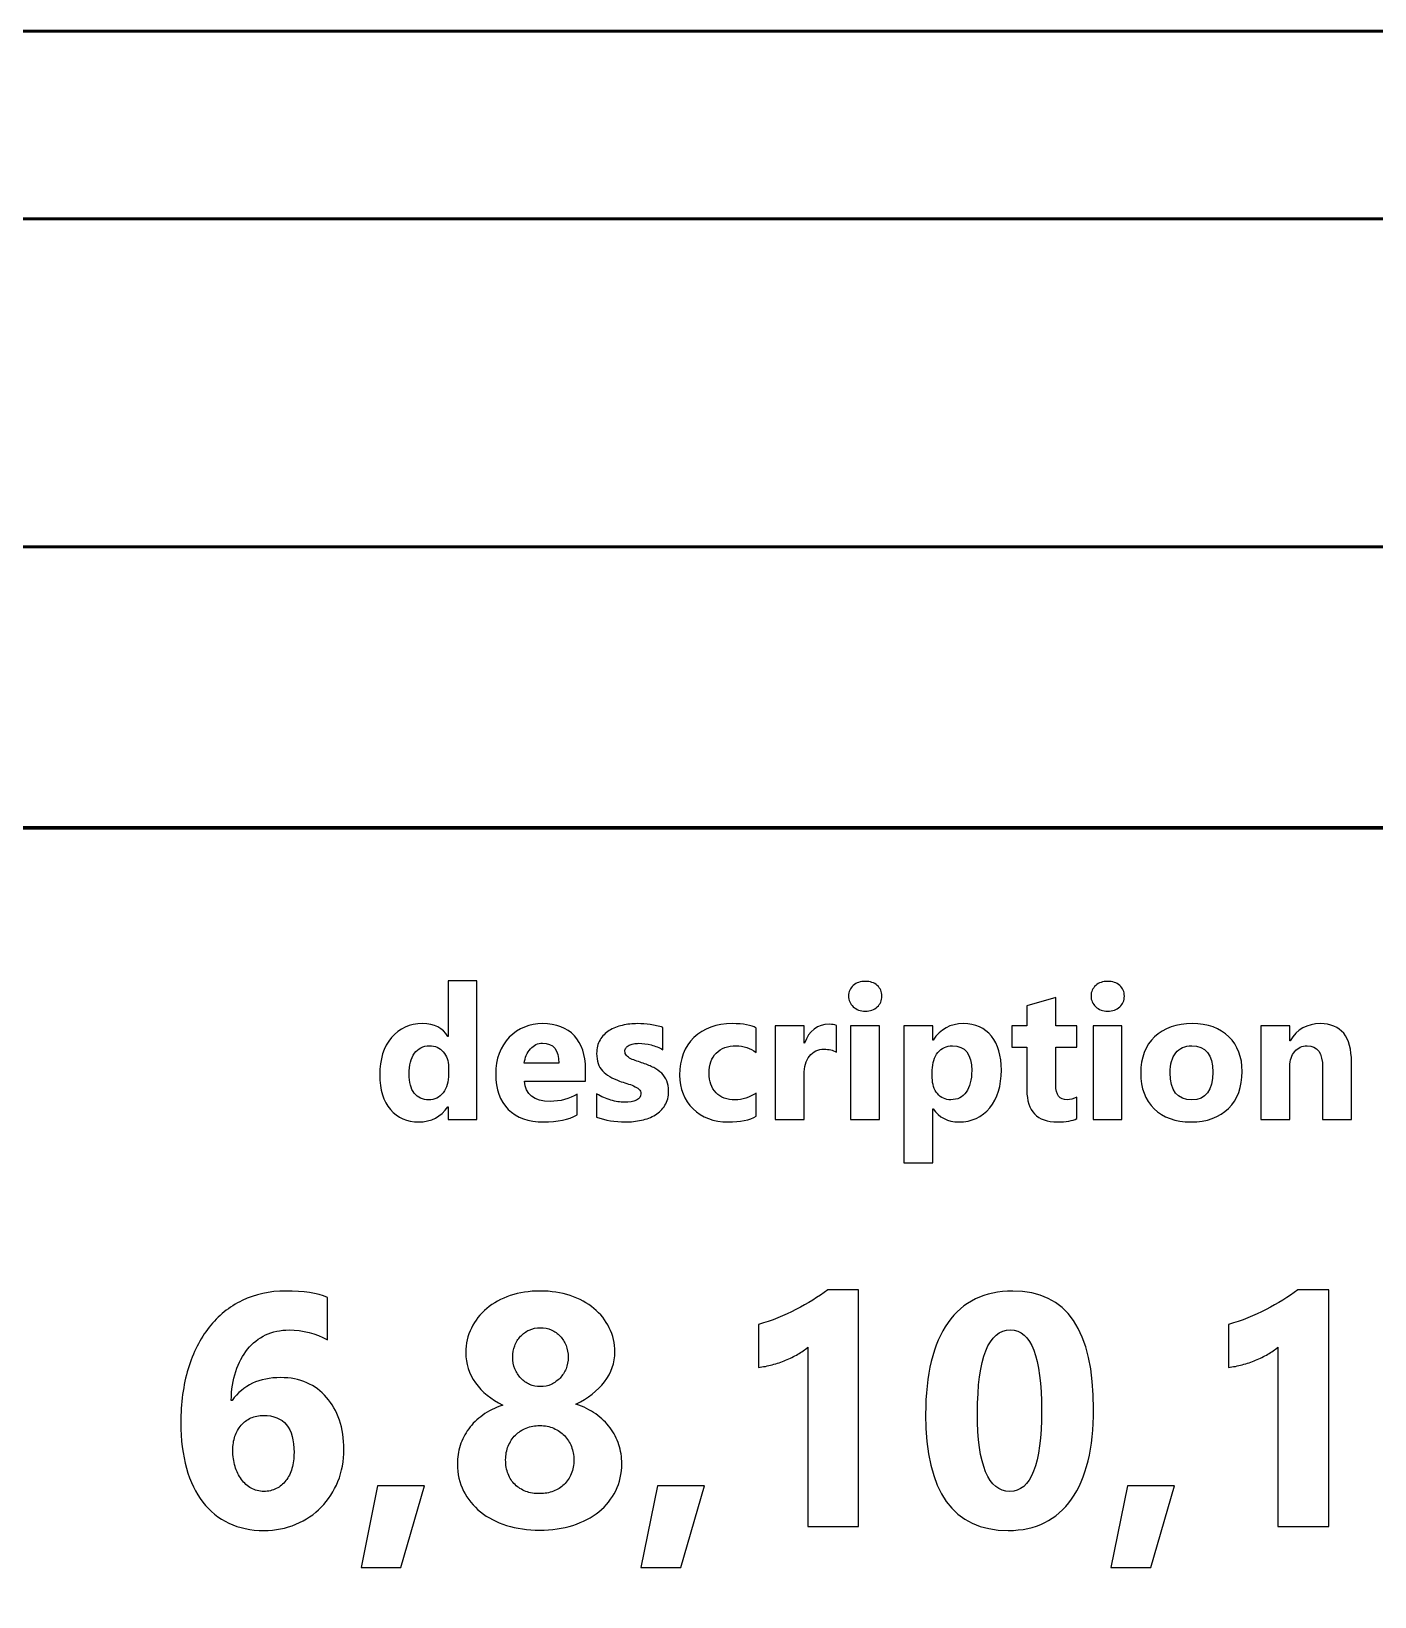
# Model space of a CAD drawing. Header units: centimetres. Extents: x -201 to 63, y -83 to 73.
# Drawn here: x -71.29 to -69.857, y -38.02 to -36.35 of the extents above; entities that cross this region are included whole.
import ezdxf

# ---------------------------------------------------------------- set-up
doc = ezdxf.new("R2010")
doc.units = ezdxf.units.CM
doc.header["$MEASUREMENT"] = 0
doc.layers.add('Layer 1', color=7, linetype='Continuous')

msp = doc.modelspace()

# ---------------------------------------------------------------- linework, layer by layer
at = {"layer": 'Layer 1', "color": 4, "lineweight": 53}
for points in [[(-81.7, -52.3), (-81.7, -52.3), (-81.7, -37.7), (-81.7, -37.7), (-81.7, -37.7), (-81.7, -36.95441), (-81.09559, -36.35), (-80.35, -36.35), (-80.35, -36.35), (-80.35, -36.35), (-69.65, -36.35), (-69.65, -36.35), (-69.65, -36.35), (-68.90441, -36.35), (-68.3, -36.95441), (-68.3, -37.7), (-68.3, -37.7), (-68.3, -37.7), (-68.3, -52.3), (-68.3, -52.3), (-68.3, -52.3), (-68.3, -53.04559), (-68.90441, -53.65), (-69.65, -53.65), (-69.65, -53.65), (-69.65, -53.65), (-80.35, -53.65), (-80.35, -53.65), (-80.35, -53.65), (-81.09559, -53.65), (-81.7, -53.04559), (-81.7, -52.3)], [(-81.5, -52.3), (-81.5, -52.3), (-81.5, -37.7), (-81.5, -37.7), (-81.5, -37.7), (-81.5, -37.06487), (-80.98513, -36.55), (-80.35, -36.55), (-80.35, -36.55), (-80.35, -36.55), (-69.65, -36.55), (-69.65, -36.55), (-69.65, -36.55), (-69.01487, -36.55), (-68.5, -37.06487), (-68.5, -37.7), (-68.5, -37.7), (-68.5, -37.7), (-68.5, -52.3), (-68.5, -52.3), (-68.5, -52.3), (-68.5, -52.93513), (-69.01487, -53.45), (-69.65, -53.45), (-69.65, -53.45), (-69.65, -53.45), (-80.35, -53.45), (-80.35, -53.45), (-80.35, -53.45), (-80.98513, -53.45), (-81.5, -52.93513), (-81.5, -52.3)]]:
    msp.add_open_spline(points, degree=3, knots=[0, 0, 0, 0, 0.1111111, 0.1111111, 0.1111111, 0.1111111, 0.2222222, 0.2222222, 0.2222222, 0.2222222, 0.3333333, 0.3333333, 0.3333333, 0.3333333, 0.4444444, 0.4444444, 0.4444444, 0.4444444, 0.5555556, 0.5555556, 0.5555556, 0.5555556, 0.6666667, 0.6666667, 0.6666667, 0.6666667, 0.7777778, 0.7777778, 0.7777778, 0.7777778, 1, 1, 1, 1], dxfattribs=at)
at = {"layer": 'Layer 1', "color": 253, "lineweight": 53}
msp.add_open_spline([(-81.15, -52.3), (-81.15, -52.3), (-81.15, -37.7), (-81.15, -37.7), (-81.15, -37.7), (-81.15, -37.25817), (-80.79183, -36.9), (-80.35, -36.9), (-80.35, -36.9), (-80.35, -36.9), (-69.65, -36.9), (-69.65, -36.9), (-69.65, -36.9), (-69.20817, -36.9), (-68.85, -37.25817), (-68.85, -37.7), (-68.85, -37.7), (-68.85, -37.7), (-68.85, -52.3), (-68.85, -52.3), (-68.85, -52.3), (-68.85, -52.74183), (-69.20817, -53.1), (-69.65, -53.1), (-69.65, -53.1), (-69.65, -53.1), (-80.35, -53.1), (-80.35, -53.1), (-80.35, -53.1), (-80.79183, -53.1), (-81.15, -52.74183), (-81.15, -52.3)], degree=3, knots=[0, 0, 0, 0, 0.1111111, 0.1111111, 0.1111111, 0.1111111, 0.2222222, 0.2222222, 0.2222222, 0.2222222, 0.3333333, 0.3333333, 0.3333333, 0.3333333, 0.4444444, 0.4444444, 0.4444444, 0.4444444, 0.5555556, 0.5555556, 0.5555556, 0.5555556, 0.6666667, 0.6666667, 0.6666667, 0.6666667, 0.7777778, 0.7777778, 0.7777778, 0.7777778, 1, 1, 1, 1], dxfattribs=at)
at = {"layer": 'Layer 1', "lineweight": 100}
msp.add_open_spline([(-80.85, -52.3), (-80.85, -52.3), (-80.85, -37.7), (-80.85, -37.7), (-80.85, -37.7), (-80.85, -37.42386), (-80.62614, -37.2), (-80.35, -37.2), (-80.35, -37.2), (-80.35, -37.2), (-69.65, -37.2), (-69.65, -37.2), (-69.65, -37.2), (-69.37386, -37.2), (-69.15, -37.42386), (-69.15, -37.7), (-69.15, -37.7), (-69.15, -37.7), (-69.15, -52.3), (-69.15, -52.3), (-69.15, -52.3), (-69.15, -52.57614), (-69.37386, -52.8), (-69.65, -52.8), (-69.65, -52.8), (-69.65, -52.8), (-80.35, -52.8), (-80.35, -52.8), (-80.35, -52.8), (-80.62614, -52.8), (-80.85, -52.57614), (-80.85, -52.3)], degree=3, knots=[0, 0, 0, 0, 0.1111111, 0.1111111, 0.1111111, 0.1111111, 0.2222222, 0.2222222, 0.2222222, 0.2222222, 0.3333333, 0.3333333, 0.3333333, 0.3333333, 0.4444444, 0.4444444, 0.4444444, 0.4444444, 0.5555556, 0.5555556, 0.5555556, 0.5555556, 0.6666667, 0.6666667, 0.6666667, 0.6666667, 0.7777778, 0.7777778, 0.7777778, 0.7777778, 1, 1, 1, 1], dxfattribs=at)
at = {"layer": 'Layer 1'}
for points, knots in [([(-70.81426, -37.51125), (-70.81426, -37.51125), (-70.84512, -37.51125), (-70.84512, -37.51125), (-70.84512, -37.51125), (-70.84512, -37.51125), (-70.84512, -37.49748), (-70.84512, -37.49748), (-70.84512, -37.49748), (-70.84512, -37.49748), (-70.84549, -37.49748), (-70.84549, -37.49748), (-70.84549, -37.49748), (-70.85252, -37.50828), (-70.86286, -37.51368), (-70.87646, -37.51368), (-70.87646, -37.51368), (-70.88896, -37.51368), (-70.89902, -37.50928), (-70.90662, -37.50045), (-70.90662, -37.50045), (-70.91426, -37.49165), (-70.91806, -37.47932), (-70.91806, -37.46348), (-70.91806, -37.46348), (-70.91806, -37.44695), (-70.91386, -37.43372), (-70.90546, -37.42375), (-70.90546, -37.42375), (-70.89706, -37.41378), (-70.88606, -37.40882), (-70.87246, -37.40882), (-70.87246, -37.40882), (-70.85956, -37.40882), (-70.85059, -37.41342), (-70.84549, -37.42268), (-70.84549, -37.42268), (-70.84549, -37.42268), (-70.84512, -37.42268), (-70.84512, -37.42268), (-70.84512, -37.42268), (-70.84512, -37.42268), (-70.84512, -37.36322), (-70.84512, -37.36322), (-70.84512, -37.36322), (-70.84512, -37.36322), (-70.81426, -37.36322), (-70.81426, -37.36322), (-70.81426, -37.36322), (-70.81426, -37.36322), (-70.81426, -37.51125), (-70.81426, -37.51125)], [0, 0, 0, 0, 0.0714286, 0.0714286, 0.0714286, 0.0714286, 0.1428571, 0.1428571, 0.1428571, 0.1428571, 0.2142857, 0.2142857, 0.2142857, 0.2142857, 0.2857143, 0.2857143, 0.2857143, 0.2857143, 0.3571429, 0.3571429, 0.3571429, 0.3571429, 0.4285714, 0.4285714, 0.4285714, 0.4285714, 0.5, 0.5, 0.5, 0.5, 0.5714286, 0.5714286, 0.5714286, 0.5714286, 0.6428571, 0.6428571, 0.6428571, 0.6428571, 0.7142857, 0.7142857, 0.7142857, 0.7142857, 0.7857143, 0.7857143, 0.7857143, 0.7857143, 0.8571429, 0.8571429, 0.8571429, 0.8571429, 1, 1, 1, 1]), ([(-70.40009, -37.39542), (-70.40529, -37.39542), (-70.40956, -37.39388), (-70.41286, -37.39078), (-70.41286, -37.39078), (-70.41619, -37.38768), (-70.41786, -37.38392), (-70.41786, -37.37942), (-70.41786, -37.37942), (-70.41786, -37.37478), (-70.41619, -37.37102), (-70.41286, -37.36808), (-70.41286, -37.36808), (-70.40956, -37.36515), (-70.40529, -37.36368), (-70.40009, -37.36368), (-70.40009, -37.36368), (-70.39479, -37.36368), (-70.39052, -37.36515), (-70.38722, -37.36808), (-70.38722, -37.36808), (-70.38396, -37.37102), (-70.38229, -37.37478), (-70.38229, -37.37942), (-70.38229, -37.37942), (-70.38229, -37.38408), (-70.38396, -37.38795), (-70.38722, -37.39095), (-70.38722, -37.39095), (-70.39052, -37.39392), (-70.39479, -37.39542), (-70.40009, -37.39542)], [0, 0, 0, 0, 0.1111111, 0.1111111, 0.1111111, 0.1111111, 0.2222222, 0.2222222, 0.2222222, 0.2222222, 0.3333333, 0.3333333, 0.3333333, 0.3333333, 0.4444444, 0.4444444, 0.4444444, 0.4444444, 0.5555556, 0.5555556, 0.5555556, 0.5555556, 0.6666667, 0.6666667, 0.6666667, 0.6666667, 0.7777778, 0.7777778, 0.7777778, 0.7777778, 1, 1, 1, 1]), ([(-70.1414, -37.39542), (-70.1466, -37.39542), (-70.15087, -37.39388), (-70.15417, -37.39078), (-70.15417, -37.39078), (-70.1575, -37.38768), (-70.15917, -37.38392), (-70.15917, -37.37942), (-70.15917, -37.37942), (-70.15917, -37.37478), (-70.1575, -37.37102), (-70.15417, -37.36808), (-70.15417, -37.36808), (-70.15087, -37.36515), (-70.1466, -37.36368), (-70.1414, -37.36368), (-70.1414, -37.36368), (-70.1361, -37.36368), (-70.13183, -37.36515), (-70.12853, -37.36808), (-70.12853, -37.36808), (-70.12527, -37.37102), (-70.1236, -37.37478), (-70.1236, -37.37942), (-70.1236, -37.37942), (-70.1236, -37.38408), (-70.12527, -37.38795), (-70.12853, -37.39095), (-70.12853, -37.39095), (-70.13183, -37.39392), (-70.1361, -37.39542), (-70.1414, -37.39542)], [0, 0, 0, 0, 0.1111111, 0.1111111, 0.1111111, 0.1111111, 0.2222222, 0.2222222, 0.2222222, 0.2222222, 0.3333333, 0.3333333, 0.3333333, 0.3333333, 0.4444444, 0.4444444, 0.4444444, 0.4444444, 0.5555556, 0.5555556, 0.5555556, 0.5555556, 0.6666667, 0.6666667, 0.6666667, 0.6666667, 0.7777778, 0.7777778, 0.7777778, 0.7777778, 1, 1, 1, 1]), ([(-70.1744, -37.51008), (-70.17896, -37.51248), (-70.18583, -37.51368), (-70.195, -37.51368), (-70.195, -37.51368), (-70.21673, -37.51368), (-70.22763, -37.50238), (-70.22763, -37.47982), (-70.22763, -37.47982), (-70.22763, -37.47982), (-70.22763, -37.43402), (-70.22763, -37.43402), (-70.22763, -37.43402), (-70.22763, -37.43402), (-70.24383, -37.43402), (-70.24383, -37.43402), (-70.24383, -37.43402), (-70.24383, -37.43402), (-70.24383, -37.41125), (-70.24383, -37.41125), (-70.24383, -37.41125), (-70.24383, -37.41125), (-70.22763, -37.41125), (-70.22763, -37.41125), (-70.22763, -37.41125), (-70.22763, -37.41125), (-70.22763, -37.38968), (-70.22763, -37.38968), (-70.22763, -37.38968), (-70.22763, -37.38968), (-70.19686, -37.38088), (-70.19686, -37.38088), (-70.19686, -37.38088), (-70.19686, -37.38088), (-70.19686, -37.41125), (-70.19686, -37.41125), (-70.19686, -37.41125), (-70.19686, -37.41125), (-70.1744, -37.41125), (-70.1744, -37.41125), (-70.1744, -37.41125), (-70.1744, -37.41125), (-70.1744, -37.43402), (-70.1744, -37.43402), (-70.1744, -37.43402), (-70.1744, -37.43402), (-70.19686, -37.43402), (-70.19686, -37.43402), (-70.19686, -37.43402), (-70.19686, -37.43402), (-70.19686, -37.47445), (-70.19686, -37.47445), (-70.19686, -37.47445), (-70.19686, -37.48485), (-70.19273, -37.49005), (-70.18446, -37.49005), (-70.18446, -37.49005), (-70.1812, -37.49005), (-70.17783, -37.48912), (-70.1744, -37.48722), (-70.1744, -37.48722), (-70.1744, -37.48722), (-70.1744, -37.51008), (-70.1744, -37.51008)], [0, 0, 0, 0, 0.0588235, 0.0588235, 0.0588235, 0.0588235, 0.1176471, 0.1176471, 0.1176471, 0.1176471, 0.1764706, 0.1764706, 0.1764706, 0.1764706, 0.2352941, 0.2352941, 0.2352941, 0.2352941, 0.2941176, 0.2941176, 0.2941176, 0.2941176, 0.3529412, 0.3529412, 0.3529412, 0.3529412, 0.4117647, 0.4117647, 0.4117647, 0.4117647, 0.4705882, 0.4705882, 0.4705882, 0.4705882, 0.5294118, 0.5294118, 0.5294118, 0.5294118, 0.5882353, 0.5882353, 0.5882353, 0.5882353, 0.6470588, 0.6470588, 0.6470588, 0.6470588, 0.7058824, 0.7058824, 0.7058824, 0.7058824, 0.7647059, 0.7647059, 0.7647059, 0.7647059, 0.8235294, 0.8235294, 0.8235294, 0.8235294, 0.8823529, 0.8823529, 0.8823529, 0.8823529, 1, 1, 1, 1]), ([(-70.69843, -37.47005), (-70.69843, -37.47005), (-70.76366, -37.47005), (-70.76366, -37.47005), (-70.76366, -37.47005), (-70.76263, -37.48455), (-70.75346, -37.49182), (-70.73623, -37.49182), (-70.73623, -37.49182), (-70.72523, -37.49182), (-70.71556, -37.48922), (-70.70723, -37.48402), (-70.70723, -37.48402), (-70.70723, -37.48402), (-70.70723, -37.50628), (-70.70723, -37.50628), (-70.70723, -37.50628), (-70.71646, -37.51122), (-70.72846, -37.51368), (-70.74326, -37.51368), (-70.74326, -37.51368), (-70.75939, -37.51368), (-70.77193, -37.50922), (-70.78086, -37.50025), (-70.78086, -37.50025), (-70.78976, -37.49132), (-70.79423, -37.47882), (-70.79423, -37.46282), (-70.79423, -37.46282), (-70.79423, -37.44622), (-70.78943, -37.43305), (-70.77976, -37.42335), (-70.77976, -37.42335), (-70.77013, -37.41365), (-70.75829, -37.40882), (-70.74423, -37.40882), (-70.74423, -37.40882), (-70.72966, -37.40882), (-70.71836, -37.41315), (-70.71039, -37.42178), (-70.71039, -37.42178), (-70.70243, -37.43045), (-70.69843, -37.44222), (-70.69843, -37.45705), (-70.69843, -37.45705), (-70.69843, -37.45705), (-70.69843, -37.47005), (-70.69843, -37.47005)], [0, 0, 0, 0, 0.0769231, 0.0769231, 0.0769231, 0.0769231, 0.1538462, 0.1538462, 0.1538462, 0.1538462, 0.2307692, 0.2307692, 0.2307692, 0.2307692, 0.3076923, 0.3076923, 0.3076923, 0.3076923, 0.3846154, 0.3846154, 0.3846154, 0.3846154, 0.4615385, 0.4615385, 0.4615385, 0.4615385, 0.5384615, 0.5384615, 0.5384615, 0.5384615, 0.6153846, 0.6153846, 0.6153846, 0.6153846, 0.6923077, 0.6923077, 0.6923077, 0.6923077, 0.7692308, 0.7692308, 0.7692308, 0.7692308, 0.8461538, 0.8461538, 0.8461538, 0.8461538, 1, 1, 1, 1]), ([(-70.68663, -37.50862), (-70.68663, -37.50862), (-70.68663, -37.48362), (-70.68663, -37.48362), (-70.68663, -37.48362), (-70.68153, -37.48668), (-70.67646, -37.48895), (-70.67143, -37.49045), (-70.67143, -37.49045), (-70.66639, -37.49195), (-70.66163, -37.49268), (-70.65713, -37.49268), (-70.65713, -37.49268), (-70.65166, -37.49268), (-70.64733, -37.49195), (-70.64419, -37.49045), (-70.64419, -37.49045), (-70.64103, -37.48895), (-70.63946, -37.48668), (-70.63946, -37.48362), (-70.63946, -37.48362), (-70.63946, -37.48165), (-70.64016, -37.48002), (-70.64159, -37.47872), (-70.64159, -37.47872), (-70.64303, -37.47742), (-70.64486, -37.47628), (-70.64713, -37.47532), (-70.64713, -37.47532), (-70.64936, -37.47435), (-70.65183, -37.47345), (-70.65449, -37.47268), (-70.65449, -37.47268), (-70.65716, -37.47188), (-70.65973, -37.47102), (-70.66219, -37.47005), (-70.66219, -37.47005), (-70.66616, -37.46855), (-70.66966, -37.46692), (-70.67269, -37.46522), (-70.67269, -37.46522), (-70.67573, -37.46348), (-70.67826, -37.46148), (-70.68033, -37.45918), (-70.68033, -37.45918), (-70.68236, -37.45692), (-70.68393, -37.45428), (-70.68499, -37.45128), (-70.68499, -37.45128), (-70.68606, -37.44828), (-70.68663, -37.44475), (-70.68663, -37.44065), (-70.68663, -37.44065), (-70.68663, -37.43505), (-70.68539, -37.43022), (-70.68296, -37.42618), (-70.68296, -37.42618), (-70.68053, -37.42215), (-70.67726, -37.41885), (-70.67319, -37.41628), (-70.67319, -37.41628), (-70.66913, -37.41372), (-70.66446, -37.41182), (-70.65923, -37.41062), (-70.65923, -37.41062), (-70.65399, -37.40942), (-70.64853, -37.40882), (-70.64286, -37.40882), (-70.64286, -37.40882), (-70.63843, -37.40882), (-70.63396, -37.40915), (-70.62939, -37.40985), (-70.62939, -37.40985), (-70.62483, -37.41052), (-70.62033, -37.41152), (-70.61589, -37.41282), (-70.61589, -37.41282), (-70.61589, -37.41282), (-70.61589, -37.43665), (-70.61589, -37.43665), (-70.61589, -37.43665), (-70.61983, -37.43435), (-70.62399, -37.43265), (-70.62846, -37.43152), (-70.62846, -37.43152), (-70.63293, -37.43038), (-70.63729, -37.42982), (-70.64159, -37.42982), (-70.64159, -37.42982), (-70.64363, -37.42982), (-70.64553, -37.42998), (-70.64729, -37.43035), (-70.64729, -37.43035), (-70.64909, -37.43068), (-70.65069, -37.43122), (-70.65206, -37.43192), (-70.65206, -37.43192), (-70.65343, -37.43258), (-70.65449, -37.43345), (-70.65526, -37.43455), (-70.65526, -37.43455), (-70.65606, -37.43562), (-70.65643, -37.43685), (-70.65643, -37.43822), (-70.65643, -37.43822), (-70.65643, -37.44002), (-70.65586, -37.44158), (-70.65469, -37.44288), (-70.65469, -37.44288), (-70.65349, -37.44418), (-70.65199, -37.44532), (-70.65009, -37.44625), (-70.65009, -37.44625), (-70.64819, -37.44722), (-70.64609, -37.44805), (-70.64379, -37.44878), (-70.64379, -37.44878), (-70.64149, -37.44955), (-70.63919, -37.45032), (-70.63689, -37.45108), (-70.63689, -37.45108), (-70.63279, -37.45252), (-70.62909, -37.45408), (-70.62576, -37.45578), (-70.62576, -37.45578), (-70.62246, -37.45748), (-70.61959, -37.45945), (-70.61723, -37.46175), (-70.61723, -37.46175), (-70.61486, -37.46402), (-70.61303, -37.46668), (-70.61176, -37.46975), (-70.61176, -37.46975), (-70.61049, -37.47282), (-70.60986, -37.47645), (-70.60986, -37.48068), (-70.60986, -37.48068), (-70.60986, -37.48662), (-70.61113, -37.49168), (-70.61373, -37.49588), (-70.61373, -37.49588), (-70.61629, -37.50008), (-70.61969, -37.50348), (-70.62396, -37.50612), (-70.62396, -37.50612), (-70.62823, -37.50875), (-70.63316, -37.51068), (-70.63873, -37.51188), (-70.63873, -37.51188), (-70.64429, -37.51308), (-70.65006, -37.51368), (-70.65606, -37.51368), (-70.65606, -37.51368), (-70.66706, -37.51368), (-70.67723, -37.51198), (-70.68663, -37.50862)], [0, 0, 0, 0, 0.025, 0.025, 0.025, 0.025, 0.05, 0.05, 0.05, 0.05, 0.075, 0.075, 0.075, 0.075, 0.1, 0.1, 0.1, 0.1, 0.125, 0.125, 0.125, 0.125, 0.15, 0.15, 0.15, 0.15, 0.175, 0.175, 0.175, 0.175, 0.2, 0.2, 0.2, 0.2, 0.225, 0.225, 0.225, 0.225, 0.25, 0.25, 0.25, 0.25, 0.275, 0.275, 0.275, 0.275, 0.3, 0.3, 0.3, 0.3, 0.325, 0.325, 0.325, 0.325, 0.35, 0.35, 0.35, 0.35, 0.375, 0.375, 0.375, 0.375, 0.4, 0.4, 0.4, 0.4, 0.425, 0.425, 0.425, 0.425, 0.45, 0.45, 0.45, 0.45, 0.475, 0.475, 0.475, 0.475, 0.5, 0.5, 0.5, 0.5, 0.525, 0.525, 0.525, 0.525, 0.55, 0.55, 0.55, 0.55, 0.575, 0.575, 0.575, 0.575, 0.6, 0.6, 0.6, 0.6, 0.625, 0.625, 0.625, 0.625, 0.65, 0.65, 0.65, 0.65, 0.675, 0.675, 0.675, 0.675, 0.7, 0.7, 0.7, 0.7, 0.725, 0.725, 0.725, 0.725, 0.75, 0.75, 0.75, 0.75, 0.775, 0.775, 0.775, 0.775, 0.8, 0.8, 0.8, 0.8, 0.825, 0.825, 0.825, 0.825, 0.85, 0.85, 0.85, 0.85, 0.875, 0.875, 0.875, 0.875, 0.9, 0.9, 0.9, 0.9, 0.925, 0.925, 0.925, 0.925, 0.95, 0.95, 0.95, 0.95, 1, 1, 1, 1]), ([(-70.51629, -37.50765), (-70.52326, -37.51168), (-70.53333, -37.51368), (-70.54646, -37.51368), (-70.54646, -37.51368), (-70.56183, -37.51368), (-70.57426, -37.50905), (-70.58376, -37.49972), (-70.58376, -37.49972), (-70.59326, -37.49042), (-70.59803, -37.47842), (-70.59803, -37.46368), (-70.59803, -37.46368), (-70.59803, -37.44668), (-70.59293, -37.43332), (-70.58276, -37.42352), (-70.58276, -37.42352), (-70.57256, -37.41372), (-70.55893, -37.40882), (-70.54186, -37.40882), (-70.54186, -37.40882), (-70.53009, -37.40882), (-70.52156, -37.41038), (-70.51629, -37.41348), (-70.51629, -37.41348), (-70.51629, -37.41348), (-70.51629, -37.43968), (-70.51629, -37.43968), (-70.51629, -37.43968), (-70.52273, -37.43485), (-70.52993, -37.43245), (-70.53786, -37.43245), (-70.53786, -37.43245), (-70.54673, -37.43245), (-70.55373, -37.43502), (-70.55893, -37.44022), (-70.55893, -37.44022), (-70.56409, -37.44538), (-70.56669, -37.45252), (-70.56669, -37.46165), (-70.56669, -37.46165), (-70.56669, -37.47048), (-70.56419, -37.47745), (-70.55926, -37.48248), (-70.55926, -37.48248), (-70.55433, -37.48755), (-70.54749, -37.49005), (-70.53886, -37.49005), (-70.53886, -37.49005), (-70.53116, -37.49005), (-70.52366, -37.48765), (-70.51629, -37.48282), (-70.51629, -37.48282), (-70.51629, -37.48282), (-70.51629, -37.50765), (-70.51629, -37.50765)], [0, 0, 0, 0, 0.0666667, 0.0666667, 0.0666667, 0.0666667, 0.1333333, 0.1333333, 0.1333333, 0.1333333, 0.2, 0.2, 0.2, 0.2, 0.2666667, 0.2666667, 0.2666667, 0.2666667, 0.3333333, 0.3333333, 0.3333333, 0.3333333, 0.4, 0.4, 0.4, 0.4, 0.4666667, 0.4666667, 0.4666667, 0.4666667, 0.5333333, 0.5333333, 0.5333333, 0.5333333, 0.6, 0.6, 0.6, 0.6, 0.6666667, 0.6666667, 0.6666667, 0.6666667, 0.7333333, 0.7333333, 0.7333333, 0.7333333, 0.8, 0.8, 0.8, 0.8, 0.8666667, 0.8666667, 0.8666667, 0.8666667, 1, 1, 1, 1]), ([(-70.43083, -37.43908), (-70.43456, -37.43705), (-70.43889, -37.43605), (-70.44383, -37.43605), (-70.44383, -37.43605), (-70.45053, -37.43605), (-70.45576, -37.43852), (-70.45956, -37.44342), (-70.45956, -37.44342), (-70.46333, -37.44835), (-70.46523, -37.45502), (-70.46523, -37.46348), (-70.46523, -37.46348), (-70.46523, -37.46348), (-70.46523, -37.51125), (-70.46523, -37.51125), (-70.46523, -37.51125), (-70.46523, -37.51125), (-70.49606, -37.51125), (-70.49606, -37.51125), (-70.49606, -37.51125), (-70.49606, -37.51125), (-70.49606, -37.41125), (-70.49606, -37.41125), (-70.49606, -37.41125), (-70.49606, -37.41125), (-70.46523, -37.41125), (-70.46523, -37.41125), (-70.46523, -37.41125), (-70.46523, -37.41125), (-70.46523, -37.42982), (-70.46523, -37.42982), (-70.46523, -37.42982), (-70.46523, -37.42982), (-70.46483, -37.42982), (-70.46483, -37.42982), (-70.46483, -37.42982), (-70.45993, -37.41625), (-70.45116, -37.40948), (-70.43846, -37.40948), (-70.43846, -37.40948), (-70.43519, -37.40948), (-70.43266, -37.40988), (-70.43083, -37.41065), (-70.43083, -37.41065), (-70.43083, -37.41065), (-70.43083, -37.43908), (-70.43083, -37.43908)], [0, 0, 0, 0, 0.0769231, 0.0769231, 0.0769231, 0.0769231, 0.1538462, 0.1538462, 0.1538462, 0.1538462, 0.2307692, 0.2307692, 0.2307692, 0.2307692, 0.3076923, 0.3076923, 0.3076923, 0.3076923, 0.3846154, 0.3846154, 0.3846154, 0.3846154, 0.4615385, 0.4615385, 0.4615385, 0.4615385, 0.5384615, 0.5384615, 0.5384615, 0.5384615, 0.6153846, 0.6153846, 0.6153846, 0.6153846, 0.6923077, 0.6923077, 0.6923077, 0.6923077, 0.7692308, 0.7692308, 0.7692308, 0.7692308, 0.8461538, 0.8461538, 0.8461538, 0.8461538, 1, 1, 1, 1]), ([(-70.38486, -37.51125), (-70.38486, -37.51125), (-70.41569, -37.51125), (-70.41569, -37.51125), (-70.41569, -37.51125), (-70.41569, -37.51125), (-70.41569, -37.41125), (-70.41569, -37.41125), (-70.41569, -37.41125), (-70.41569, -37.41125), (-70.38486, -37.41125), (-70.38486, -37.41125), (-70.38486, -37.41125), (-70.38486, -37.41125), (-70.38486, -37.51125), (-70.38486, -37.51125)], [0, 0, 0, 0, 0.2, 0.2, 0.2, 0.2, 0.4, 0.4, 0.4, 0.4, 0.6, 0.6, 0.6, 0.6, 1, 1, 1, 1]), ([(-70.32763, -37.49962), (-70.32763, -37.49962), (-70.32803, -37.49962), (-70.32803, -37.49962), (-70.32803, -37.49962), (-70.32803, -37.49962), (-70.32803, -37.55725), (-70.32803, -37.55725), (-70.32803, -37.55725), (-70.32803, -37.55725), (-70.35886, -37.55725), (-70.35886, -37.55725), (-70.35886, -37.55725), (-70.35886, -37.55725), (-70.35886, -37.41125), (-70.35886, -37.41125), (-70.35886, -37.41125), (-70.35886, -37.41125), (-70.32803, -37.41125), (-70.32803, -37.41125), (-70.32803, -37.41125), (-70.32803, -37.41125), (-70.32803, -37.42628), (-70.32803, -37.42628), (-70.32803, -37.42628), (-70.32803, -37.42628), (-70.32763, -37.42628), (-70.32763, -37.42628), (-70.32763, -37.42628), (-70.31999, -37.41465), (-70.30929, -37.40882), (-70.29549, -37.40882), (-70.29549, -37.40882), (-70.28253, -37.40882), (-70.27253, -37.41325), (-70.26546, -37.42215), (-70.26546, -37.42215), (-70.25839, -37.43102), (-70.25486, -37.44312), (-70.25486, -37.45842), (-70.25486, -37.45842), (-70.25486, -37.47508), (-70.25899, -37.48845), (-70.26723, -37.49855), (-70.26723, -37.49855), (-70.27546, -37.50865), (-70.28643, -37.51368), (-70.30009, -37.51368), (-70.30009, -37.51368), (-70.31213, -37.51368), (-70.32129, -37.50902), (-70.32763, -37.49962)], [0, 0, 0, 0, 0.0714286, 0.0714286, 0.0714286, 0.0714286, 0.1428571, 0.1428571, 0.1428571, 0.1428571, 0.2142857, 0.2142857, 0.2142857, 0.2142857, 0.2857143, 0.2857143, 0.2857143, 0.2857143, 0.3571429, 0.3571429, 0.3571429, 0.3571429, 0.4285714, 0.4285714, 0.4285714, 0.4285714, 0.5, 0.5, 0.5, 0.5, 0.5714286, 0.5714286, 0.5714286, 0.5714286, 0.6428571, 0.6428571, 0.6428571, 0.6428571, 0.7142857, 0.7142857, 0.7142857, 0.7142857, 0.7857143, 0.7857143, 0.7857143, 0.7857143, 0.8571429, 0.8571429, 0.8571429, 0.8571429, 1, 1, 1, 1]), ([(-70.12617, -37.51125), (-70.12617, -37.51125), (-70.157, -37.51125), (-70.157, -37.51125), (-70.157, -37.51125), (-70.157, -37.51125), (-70.157, -37.41125), (-70.157, -37.41125), (-70.157, -37.41125), (-70.157, -37.41125), (-70.12617, -37.41125), (-70.12617, -37.41125), (-70.12617, -37.41125), (-70.12617, -37.41125), (-70.12617, -37.51125), (-70.12617, -37.51125)], [0, 0, 0, 0, 0.2, 0.2, 0.2, 0.2, 0.4, 0.4, 0.4, 0.4, 0.6, 0.6, 0.6, 0.6, 1, 1, 1, 1]), ([(-70.05254, -37.51368), (-70.0692, -37.51368), (-70.0823, -37.50902), (-70.09184, -37.49968), (-70.09184, -37.49968), (-70.10137, -37.49035), (-70.10614, -37.47765), (-70.10614, -37.46165), (-70.10614, -37.46165), (-70.10614, -37.44512), (-70.1012, -37.43215), (-70.0913, -37.42282), (-70.0913, -37.42282), (-70.0814, -37.41348), (-70.068, -37.40882), (-70.05117, -37.40882), (-70.05117, -37.40882), (-70.03457, -37.40882), (-70.02154, -37.41348), (-70.0121, -37.42282), (-70.0121, -37.42282), (-70.00267, -37.43215), (-69.99794, -37.44452), (-69.99794, -37.45988), (-69.99794, -37.45988), (-69.99794, -37.47648), (-70.0028, -37.48962), (-70.01254, -37.49925), (-70.01254, -37.49925), (-70.02227, -37.50888), (-70.0356, -37.51368), (-70.05254, -37.51368)], [0, 0, 0, 0, 0.1111111, 0.1111111, 0.1111111, 0.1111111, 0.2222222, 0.2222222, 0.2222222, 0.2222222, 0.3333333, 0.3333333, 0.3333333, 0.3333333, 0.4444444, 0.4444444, 0.4444444, 0.4444444, 0.5555556, 0.5555556, 0.5555556, 0.5555556, 0.6666667, 0.6666667, 0.6666667, 0.6666667, 0.7777778, 0.7777778, 0.7777778, 0.7777778, 1, 1, 1, 1]), ([(-69.88133, -37.51125), (-69.88133, -37.51125), (-69.9121, -37.51125), (-69.9121, -37.51125), (-69.9121, -37.51125), (-69.9121, -37.51125), (-69.9121, -37.45568), (-69.9121, -37.45568), (-69.9121, -37.45568), (-69.9121, -37.44018), (-69.91763, -37.43245), (-69.9287, -37.43245), (-69.9287, -37.43245), (-69.93403, -37.43245), (-69.93843, -37.43448), (-69.94187, -37.43858), (-69.94187, -37.43858), (-69.94533, -37.44268), (-69.94707, -37.44792), (-69.94707, -37.45422), (-69.94707, -37.45422), (-69.94707, -37.45422), (-69.94707, -37.51125), (-69.94707, -37.51125), (-69.94707, -37.51125), (-69.94707, -37.51125), (-69.9779, -37.51125), (-69.9779, -37.51125), (-69.9779, -37.51125), (-69.9779, -37.51125), (-69.9779, -37.41125), (-69.9779, -37.41125), (-69.9779, -37.41125), (-69.9779, -37.41125), (-69.94707, -37.41125), (-69.94707, -37.41125), (-69.94707, -37.41125), (-69.94707, -37.41125), (-69.94707, -37.42708), (-69.94707, -37.42708), (-69.94707, -37.42708), (-69.94707, -37.42708), (-69.94667, -37.42708), (-69.94667, -37.42708), (-69.94667, -37.42708), (-69.9393, -37.41488), (-69.9286, -37.40882), (-69.91453, -37.40882), (-69.91453, -37.40882), (-69.8924, -37.40882), (-69.88133, -37.42255), (-69.88133, -37.45002), (-69.88133, -37.45002), (-69.88133, -37.45002), (-69.88133, -37.51125), (-69.88133, -37.51125)], [0, 0, 0, 0, 0.0666667, 0.0666667, 0.0666667, 0.0666667, 0.1333333, 0.1333333, 0.1333333, 0.1333333, 0.2, 0.2, 0.2, 0.2, 0.2666667, 0.2666667, 0.2666667, 0.2666667, 0.3333333, 0.3333333, 0.3333333, 0.3333333, 0.4, 0.4, 0.4, 0.4, 0.4666667, 0.4666667, 0.4666667, 0.4666667, 0.5333333, 0.5333333, 0.5333333, 0.5333333, 0.6, 0.6, 0.6, 0.6, 0.6666667, 0.6666667, 0.6666667, 0.6666667, 0.7333333, 0.7333333, 0.7333333, 0.7333333, 0.8, 0.8, 0.8, 0.8, 0.8666667, 0.8666667, 0.8666667, 0.8666667, 1, 1, 1, 1]), ([(-70.72703, -37.45108), (-70.72703, -37.43678), (-70.73283, -37.42962), (-70.74443, -37.42962), (-70.74443, -37.42962), (-70.74936, -37.42962), (-70.75366, -37.43165), (-70.75726, -37.43575), (-70.75726, -37.43575), (-70.76089, -37.43985), (-70.76306, -37.44498), (-70.76386, -37.45108), (-70.76386, -37.45108), (-70.76386, -37.45108), (-70.72703, -37.45108), (-70.72703, -37.45108)], [0, 0, 0, 0, 0.2, 0.2, 0.2, 0.2, 0.4, 0.4, 0.4, 0.4, 0.6, 0.6, 0.6, 0.6, 1, 1, 1, 1]), ([(-70.84452, -37.46262), (-70.84452, -37.46262), (-70.84452, -37.45508), (-70.84452, -37.45508), (-70.84452, -37.45508), (-70.84452, -37.44858), (-70.84642, -37.44318), (-70.85019, -37.43888), (-70.85019, -37.43888), (-70.85396, -37.43458), (-70.85889, -37.43245), (-70.86492, -37.43245), (-70.86492, -37.43245), (-70.87176, -37.43245), (-70.87712, -37.43512), (-70.88096, -37.44048), (-70.88096, -37.44048), (-70.88479, -37.44588), (-70.88672, -37.45325), (-70.88672, -37.46262), (-70.88672, -37.46262), (-70.88672, -37.47142), (-70.88486, -37.47818), (-70.88116, -37.48292), (-70.88116, -37.48292), (-70.87742, -37.48768), (-70.87229, -37.49005), (-70.86572, -37.49005), (-70.86572, -37.49005), (-70.85946, -37.49005), (-70.85436, -37.48755), (-70.85042, -37.48255), (-70.85042, -37.48255), (-70.84649, -37.47752), (-70.84452, -37.47088), (-70.84452, -37.46262)], [0, 0, 0, 0, 0.1, 0.1, 0.1, 0.1, 0.2, 0.2, 0.2, 0.2, 0.3, 0.3, 0.3, 0.3, 0.4, 0.4, 0.4, 0.4, 0.5, 0.5, 0.5, 0.5, 0.6, 0.6, 0.6, 0.6, 0.7, 0.7, 0.7, 0.7, 0.8, 0.8, 0.8, 0.8, 1, 1, 1, 1]), ([(-70.32849, -37.45862), (-70.32849, -37.45862), (-70.32849, -37.46662), (-70.32849, -37.46662), (-70.32849, -37.46662), (-70.32849, -37.47352), (-70.32669, -37.47915), (-70.32303, -37.48352), (-70.32303, -37.48352), (-70.31939, -37.48788), (-70.31459, -37.49005), (-70.30866, -37.49005), (-70.30866, -37.49005), (-70.30166, -37.49005), (-70.29619, -37.48735), (-70.29233, -37.48192), (-70.29233, -37.48192), (-70.28846, -37.47648), (-70.28649, -37.46878), (-70.28649, -37.45882), (-70.28649, -37.45882), (-70.28649, -37.44122), (-70.29333, -37.43245), (-70.30703, -37.43245), (-70.30703, -37.43245), (-70.31333, -37.43245), (-70.31849, -37.43482), (-70.32249, -37.43962), (-70.32249, -37.43962), (-70.32649, -37.44442), (-70.32849, -37.45075), (-70.32849, -37.45862)], [0, 0, 0, 0, 0.1111111, 0.1111111, 0.1111111, 0.1111111, 0.2222222, 0.2222222, 0.2222222, 0.2222222, 0.3333333, 0.3333333, 0.3333333, 0.3333333, 0.4444444, 0.4444444, 0.4444444, 0.4444444, 0.5555556, 0.5555556, 0.5555556, 0.5555556, 0.6666667, 0.6666667, 0.6666667, 0.6666667, 0.7777778, 0.7777778, 0.7777778, 0.7777778, 1, 1, 1, 1]), ([(-70.05174, -37.43245), (-70.05904, -37.43245), (-70.0647, -37.43495), (-70.06874, -37.43995), (-70.06874, -37.43995), (-70.07277, -37.44498), (-70.0748, -37.45208), (-70.0748, -37.46125), (-70.0748, -37.46125), (-70.0748, -37.48045), (-70.06704, -37.49005), (-70.05154, -37.49005), (-70.05154, -37.49005), (-70.03677, -37.49005), (-70.02937, -37.48018), (-70.02937, -37.46048), (-70.02937, -37.46048), (-70.02937, -37.44178), (-70.03684, -37.43245), (-70.05174, -37.43245)], [0, 0, 0, 0, 0.1666667, 0.1666667, 0.1666667, 0.1666667, 0.3333333, 0.3333333, 0.3333333, 0.3333333, 0.5, 0.5, 0.5, 0.5, 0.6666667, 0.6666667, 0.6666667, 0.6666667, 1, 1, 1, 1]), ([(-70.95623, -37.86316), (-70.95623, -37.87533), (-70.95835, -37.88668), (-70.96258, -37.89726), (-70.96258, -37.89726), (-70.96688, -37.90779), (-70.97276, -37.91696), (-70.98034, -37.92472), (-70.98034, -37.92472), (-70.98792, -37.93248), (-70.99692, -37.93854), (-71.00739, -37.94295), (-71.00739, -37.94295), (-71.01785, -37.94742), (-71.02926, -37.94959), (-71.04166, -37.94959), (-71.04166, -37.94959), (-71.05554, -37.94959), (-71.06801, -37.94701), (-71.07894, -37.94183), (-71.07894, -37.94183), (-71.08994, -37.93672), (-71.09923, -37.92919), (-71.10681, -37.91937), (-71.10681, -37.91937), (-71.11434, -37.90955), (-71.12016, -37.8975), (-71.12416, -37.88327), (-71.12416, -37.88327), (-71.12821, -37.86904), (-71.13021, -37.85293), (-71.13021, -37.83488), (-71.13021, -37.83488), (-71.13021, -37.81365), (-71.12763, -37.79437), (-71.12239, -37.77708), (-71.12239, -37.77708), (-71.11716, -37.7598), (-71.10969, -37.74504), (-71.09999, -37.73275), (-71.09999, -37.73275), (-71.09029, -37.72046), (-71.07853, -37.71094), (-71.06477, -37.70423), (-71.06477, -37.70423), (-71.05095, -37.69753), (-71.03549, -37.69412), (-71.01826, -37.69412), (-71.01826, -37.69412), (-70.99915, -37.69412), (-70.9844, -37.69641), (-70.97381, -37.70088), (-70.97381, -37.70088), (-70.97381, -37.70088), (-70.97381, -37.74633), (-70.97381, -37.74633), (-70.97381, -37.74633), (-70.98634, -37.73922), (-70.99998, -37.73569), (-71.01479, -37.73569), (-71.01479, -37.73569), (-71.02397, -37.73569), (-71.03232, -37.73745), (-71.03978, -37.74098), (-71.03978, -37.74098), (-71.04725, -37.74457), (-71.05366, -37.74962), (-71.05901, -37.75615), (-71.05901, -37.75615), (-71.0643, -37.76274), (-71.06853, -37.77062), (-71.07153, -37.77985), (-71.07153, -37.77985), (-71.07459, -37.78908), (-71.07624, -37.79943), (-71.07647, -37.81077), (-71.07647, -37.81077), (-71.07647, -37.81077), (-71.07541, -37.81077), (-71.07541, -37.81077), (-71.07541, -37.81077), (-71.06371, -37.79455), (-71.04643, -37.78649), (-71.02361, -37.78649), (-71.02361, -37.78649), (-71.01338, -37.78649), (-71.00409, -37.78831), (-70.99586, -37.79202), (-70.99586, -37.79202), (-70.98757, -37.79566), (-70.98052, -37.80084), (-70.97464, -37.8076), (-70.97464, -37.8076), (-70.96882, -37.8143), (-70.96429, -37.82236), (-70.96105, -37.83176), (-70.96105, -37.83176), (-70.95782, -37.84123), (-70.95623, -37.85164), (-70.95623, -37.86316)], [0, 0, 0, 0, 0.0384615, 0.0384615, 0.0384615, 0.0384615, 0.0769231, 0.0769231, 0.0769231, 0.0769231, 0.1153846, 0.1153846, 0.1153846, 0.1153846, 0.1538462, 0.1538462, 0.1538462, 0.1538462, 0.1923077, 0.1923077, 0.1923077, 0.1923077, 0.2307692, 0.2307692, 0.2307692, 0.2307692, 0.2692308, 0.2692308, 0.2692308, 0.2692308, 0.3076923, 0.3076923, 0.3076923, 0.3076923, 0.3461538, 0.3461538, 0.3461538, 0.3461538, 0.3846154, 0.3846154, 0.3846154, 0.3846154, 0.4230769, 0.4230769, 0.4230769, 0.4230769, 0.4615385, 0.4615385, 0.4615385, 0.4615385, 0.5, 0.5, 0.5, 0.5, 0.5384615, 0.5384615, 0.5384615, 0.5384615, 0.5769231, 0.5769231, 0.5769231, 0.5769231, 0.6153846, 0.6153846, 0.6153846, 0.6153846, 0.6538462, 0.6538462, 0.6538462, 0.6538462, 0.6923077, 0.6923077, 0.6923077, 0.6923077, 0.7307692, 0.7307692, 0.7307692, 0.7307692, 0.7692308, 0.7692308, 0.7692308, 0.7692308, 0.8076923, 0.8076923, 0.8076923, 0.8076923, 0.8461538, 0.8461538, 0.8461538, 0.8461538, 0.8846154, 0.8846154, 0.8846154, 0.8846154, 0.9230769, 0.9230769, 0.9230769, 0.9230769, 1, 1, 1, 1]), ([(-70.83517, -37.8788), (-70.83517, -37.87192), (-70.83417, -37.86528), (-70.83211, -37.85893), (-70.83211, -37.85893), (-70.83012, -37.85252), (-70.82712, -37.84664), (-70.82312, -37.84117), (-70.82312, -37.84117), (-70.81906, -37.8357), (-70.81406, -37.83082), (-70.80801, -37.82653), (-70.80801, -37.82653), (-70.80201, -37.82224), (-70.7949, -37.81871), (-70.78672, -37.81595), (-70.78672, -37.81595), (-70.79925, -37.80971), (-70.80895, -37.80178), (-70.81583, -37.79208), (-70.81583, -37.79208), (-70.82277, -37.78237), (-70.82618, -37.77161), (-70.82618, -37.7598), (-70.82618, -37.7598), (-70.82618, -37.75039), (-70.82424, -37.74163), (-70.82024, -37.73357), (-70.82024, -37.73357), (-70.8163, -37.72558), (-70.81083, -37.71864), (-70.80377, -37.71276), (-70.80377, -37.71276), (-70.79678, -37.70688), (-70.78843, -37.70235), (-70.77873, -37.69906), (-70.77873, -37.69906), (-70.76903, -37.69577), (-70.75844, -37.69412), (-70.74698, -37.69412), (-70.74698, -37.69412), (-70.73522, -37.69412), (-70.72452, -37.69577), (-70.71476, -37.69906), (-70.71476, -37.69906), (-70.705, -37.70235), (-70.69659, -37.70688), (-70.68953, -37.71264), (-70.68953, -37.71264), (-70.68242, -37.71846), (-70.67695, -37.72534), (-70.67307, -37.73328), (-70.67307, -37.73328), (-70.66913, -37.74116), (-70.66719, -37.7498), (-70.66719, -37.75909), (-70.66719, -37.75909), (-70.66719, -37.77079), (-70.67089, -37.78143), (-70.67824, -37.79102), (-70.67824, -37.79102), (-70.68559, -37.80066), (-70.69571, -37.80854), (-70.7087, -37.81471), (-70.7087, -37.81471), (-70.70064, -37.81748), (-70.69359, -37.821), (-70.68753, -37.8253), (-70.68753, -37.8253), (-70.68142, -37.82965), (-70.6763, -37.83453), (-70.67219, -37.84005), (-70.67219, -37.84005), (-70.66807, -37.84558), (-70.66496, -37.85158), (-70.6629, -37.85805), (-70.6629, -37.85805), (-70.66084, -37.86451), (-70.65978, -37.87127), (-70.65978, -37.87827), (-70.65978, -37.87827), (-70.65978, -37.88886), (-70.6619, -37.8985), (-70.66619, -37.90714), (-70.66619, -37.90714), (-70.67042, -37.91578), (-70.67642, -37.92325), (-70.68418, -37.92954), (-70.68418, -37.92954), (-70.69194, -37.93577), (-70.70117, -37.94066), (-70.71187, -37.94412), (-70.71187, -37.94412), (-70.72263, -37.94753), (-70.73451, -37.94924), (-70.74745, -37.94924), (-70.74745, -37.94924), (-70.76021, -37.94924), (-70.77197, -37.94759), (-70.78267, -37.94418), (-70.78267, -37.94418), (-70.79343, -37.94077), (-70.80266, -37.93601), (-70.81042, -37.92978), (-70.81042, -37.92978), (-70.81818, -37.9236), (-70.82424, -37.91614), (-70.82859, -37.90749), (-70.82859, -37.90749), (-70.833, -37.89879), (-70.83517, -37.88927), (-70.83517, -37.8788)], [0, 0, 0, 0, 0.0344828, 0.0344828, 0.0344828, 0.0344828, 0.0689655, 0.0689655, 0.0689655, 0.0689655, 0.1034483, 0.1034483, 0.1034483, 0.1034483, 0.137931, 0.137931, 0.137931, 0.137931, 0.1724138, 0.1724138, 0.1724138, 0.1724138, 0.2068966, 0.2068966, 0.2068966, 0.2068966, 0.2413793, 0.2413793, 0.2413793, 0.2413793, 0.2758621, 0.2758621, 0.2758621, 0.2758621, 0.3103448, 0.3103448, 0.3103448, 0.3103448, 0.3448276, 0.3448276, 0.3448276, 0.3448276, 0.3793103, 0.3793103, 0.3793103, 0.3793103, 0.4137931, 0.4137931, 0.4137931, 0.4137931, 0.4482759, 0.4482759, 0.4482759, 0.4482759, 0.4827586, 0.4827586, 0.4827586, 0.4827586, 0.5172414, 0.5172414, 0.5172414, 0.5172414, 0.5517241, 0.5517241, 0.5517241, 0.5517241, 0.5862069, 0.5862069, 0.5862069, 0.5862069, 0.6206897, 0.6206897, 0.6206897, 0.6206897, 0.6551724, 0.6551724, 0.6551724, 0.6551724, 0.6896552, 0.6896552, 0.6896552, 0.6896552, 0.7241379, 0.7241379, 0.7241379, 0.7241379, 0.7586207, 0.7586207, 0.7586207, 0.7586207, 0.7931034, 0.7931034, 0.7931034, 0.7931034, 0.8275862, 0.8275862, 0.8275862, 0.8275862, 0.862069, 0.862069, 0.862069, 0.862069, 0.8965517, 0.8965517, 0.8965517, 0.8965517, 0.9310345, 0.9310345, 0.9310345, 0.9310345, 1, 1, 1, 1]), ([(-70.40707, -37.69277), (-70.40707, -37.69277), (-70.40707, -37.9453), (-70.40707, -37.9453), (-70.40707, -37.9453), (-70.40707, -37.9453), (-70.46134, -37.9453), (-70.46134, -37.9453), (-70.46134, -37.9453), (-70.46134, -37.9453), (-70.46134, -37.75409), (-70.46134, -37.75409), (-70.46134, -37.75409), (-70.46434, -37.75674), (-70.46787, -37.75921), (-70.47199, -37.76156), (-70.47199, -37.76156), (-70.47604, -37.76391), (-70.48039, -37.76609), (-70.48498, -37.76797), (-70.48498, -37.76797), (-70.48957, -37.76985), (-70.49433, -37.77144), (-70.49927, -37.77279), (-70.49927, -37.77279), (-70.50421, -37.77408), (-70.50909, -37.77502), (-70.51391, -37.77561), (-70.51391, -37.77561), (-70.51391, -37.77561), (-70.51391, -37.72981), (-70.51391, -37.72981), (-70.51391, -37.72981), (-70.4998, -37.72569), (-70.48645, -37.7204), (-70.47393, -37.71394), (-70.47393, -37.71394), (-70.4614, -37.70753), (-70.45011, -37.70047), (-70.44, -37.69277), (-70.44, -37.69277), (-70.44, -37.69277), (-70.40707, -37.69277), (-70.40707, -37.69277)], [0, 0, 0, 0, 0.0833333, 0.0833333, 0.0833333, 0.0833333, 0.1666667, 0.1666667, 0.1666667, 0.1666667, 0.25, 0.25, 0.25, 0.25, 0.3333333, 0.3333333, 0.3333333, 0.3333333, 0.4166667, 0.4166667, 0.4166667, 0.4166667, 0.5, 0.5, 0.5, 0.5, 0.5833333, 0.5833333, 0.5833333, 0.5833333, 0.6666667, 0.6666667, 0.6666667, 0.6666667, 0.75, 0.75, 0.75, 0.75, 0.8333333, 0.8333333, 0.8333333, 0.8333333, 1, 1, 1, 1]), ([(-70.24744, -37.94959), (-70.30623, -37.94959), (-70.33563, -37.90832), (-70.33563, -37.82577), (-70.33563, -37.82577), (-70.33563, -37.7829), (-70.3277, -37.75027), (-70.31176, -37.72781), (-70.31176, -37.72781), (-70.29589, -37.70535), (-70.27278, -37.69412), (-70.24262, -37.69412), (-70.24262, -37.69412), (-70.18517, -37.69412), (-70.15648, -37.7361), (-70.15648, -37.82006), (-70.15648, -37.82006), (-70.15648, -37.86187), (-70.1643, -37.89391), (-70.18, -37.9162), (-70.18, -37.9162), (-70.19564, -37.93848), (-70.21816, -37.94959), (-70.24744, -37.94959)], [0, 0, 0, 0, 0.1428571, 0.1428571, 0.1428571, 0.1428571, 0.2857143, 0.2857143, 0.2857143, 0.2857143, 0.4285714, 0.4285714, 0.4285714, 0.4285714, 0.5714286, 0.5714286, 0.5714286, 0.5714286, 0.7142857, 0.7142857, 0.7142857, 0.7142857, 1, 1, 1, 1]), ([(-69.90565, -37.69277), (-69.90565, -37.69277), (-69.90565, -37.9453), (-69.90565, -37.9453), (-69.90565, -37.9453), (-69.90565, -37.9453), (-69.95992, -37.9453), (-69.95992, -37.9453), (-69.95992, -37.9453), (-69.95992, -37.9453), (-69.95992, -37.75409), (-69.95992, -37.75409), (-69.95992, -37.75409), (-69.96292, -37.75674), (-69.96645, -37.75921), (-69.97057, -37.76156), (-69.97057, -37.76156), (-69.97462, -37.76391), (-69.97897, -37.76609), (-69.98356, -37.76797), (-69.98356, -37.76797), (-69.98815, -37.76985), (-69.99291, -37.77144), (-69.99785, -37.77279), (-69.99785, -37.77279), (-70.00279, -37.77408), (-70.00767, -37.77502), (-70.01249, -37.77561), (-70.01249, -37.77561), (-70.01249, -37.77561), (-70.01249, -37.72981), (-70.01249, -37.72981), (-70.01249, -37.72981), (-69.99838, -37.72569), (-69.98503, -37.7204), (-69.97251, -37.71394), (-69.97251, -37.71394), (-69.95998, -37.70753), (-69.94869, -37.70047), (-69.93858, -37.69277), (-69.93858, -37.69277), (-69.93858, -37.69277), (-69.90565, -37.69277), (-69.90565, -37.69277)], [0, 0, 0, 0, 0.0833333, 0.0833333, 0.0833333, 0.0833333, 0.1666667, 0.1666667, 0.1666667, 0.1666667, 0.25, 0.25, 0.25, 0.25, 0.3333333, 0.3333333, 0.3333333, 0.3333333, 0.4166667, 0.4166667, 0.4166667, 0.4166667, 0.5, 0.5, 0.5, 0.5, 0.5833333, 0.5833333, 0.5833333, 0.5833333, 0.6666667, 0.6666667, 0.6666667, 0.6666667, 0.75, 0.75, 0.75, 0.75, 0.8333333, 0.8333333, 0.8333333, 0.8333333, 1, 1, 1, 1]), ([(-70.77608, -37.76479), (-70.77608, -37.76915), (-70.77532, -37.77326), (-70.77373, -37.77708), (-70.77373, -37.77708), (-70.7722, -37.78096), (-70.77008, -37.78426), (-70.76744, -37.78708), (-70.76744, -37.78708), (-70.76479, -37.7899), (-70.76168, -37.79208), (-70.75809, -37.79372), (-70.75809, -37.79372), (-70.75444, -37.79531), (-70.75062, -37.79613), (-70.74662, -37.79613), (-70.74662, -37.79613), (-70.74245, -37.79613), (-70.73863, -37.79531), (-70.73504, -37.79372), (-70.73504, -37.79372), (-70.73151, -37.79208), (-70.7284, -37.78984), (-70.72569, -37.78702), (-70.72569, -37.78702), (-70.72299, -37.78414), (-70.72087, -37.78079), (-70.71928, -37.77702), (-70.71928, -37.77702), (-70.71775, -37.7732), (-70.71699, -37.76915), (-70.71699, -37.76479), (-70.71699, -37.76479), (-70.71699, -37.76027), (-70.71775, -37.75615), (-70.71922, -37.75227), (-70.71922, -37.75227), (-70.72069, -37.74845), (-70.72281, -37.7451), (-70.72552, -37.74228), (-70.72552, -37.74228), (-70.72822, -37.73945), (-70.73134, -37.73728), (-70.73498, -37.73569), (-70.73498, -37.73569), (-70.73857, -37.73404), (-70.74245, -37.73328), (-70.74662, -37.73328), (-70.74662, -37.73328), (-70.75097, -37.73328), (-70.75497, -37.7341), (-70.75856, -37.73575), (-70.75856, -37.73575), (-70.7622, -37.73739), (-70.76532, -37.73963), (-70.76791, -37.74245), (-70.76791, -37.74245), (-70.7705, -37.74527), (-70.77249, -37.74863), (-70.77391, -37.75245), (-70.77391, -37.75245), (-70.77538, -37.75633), (-70.77608, -37.76038), (-70.77608, -37.76479)], [0, 0, 0, 0, 0.0588235, 0.0588235, 0.0588235, 0.0588235, 0.1176471, 0.1176471, 0.1176471, 0.1176471, 0.1764706, 0.1764706, 0.1764706, 0.1764706, 0.2352941, 0.2352941, 0.2352941, 0.2352941, 0.2941176, 0.2941176, 0.2941176, 0.2941176, 0.3529412, 0.3529412, 0.3529412, 0.3529412, 0.4117647, 0.4117647, 0.4117647, 0.4117647, 0.4705882, 0.4705882, 0.4705882, 0.4705882, 0.5294118, 0.5294118, 0.5294118, 0.5294118, 0.5882353, 0.5882353, 0.5882353, 0.5882353, 0.6470588, 0.6470588, 0.6470588, 0.6470588, 0.7058824, 0.7058824, 0.7058824, 0.7058824, 0.7647059, 0.7647059, 0.7647059, 0.7647059, 0.8235294, 0.8235294, 0.8235294, 0.8235294, 0.8823529, 0.8823529, 0.8823529, 0.8823529, 1, 1, 1, 1]), ([(-70.24503, -37.73569), (-70.26855, -37.73569), (-70.28031, -37.76521), (-70.28031, -37.82436), (-70.28031, -37.82436), (-70.28031, -37.88009), (-70.26878, -37.90791), (-70.24573, -37.90791), (-70.24573, -37.90791), (-70.22321, -37.90791), (-70.21192, -37.87921), (-70.21192, -37.82177), (-70.21192, -37.82177), (-70.21192, -37.76438), (-70.22298, -37.73569), (-70.24503, -37.73569)], [0, 0, 0, 0, 0.2, 0.2, 0.2, 0.2, 0.4, 0.4, 0.4, 0.4, 0.6, 0.6, 0.6, 0.6, 1, 1, 1, 1]), ([(-71.00944, -37.86657), (-71.00944, -37.84005), (-71.02032, -37.82677), (-71.04202, -37.82677), (-71.04202, -37.82677), (-71.04696, -37.82677), (-71.05143, -37.82771), (-71.05548, -37.82953), (-71.05548, -37.82953), (-71.05948, -37.83135), (-71.06289, -37.83394), (-71.06577, -37.83729), (-71.06577, -37.83729), (-71.06865, -37.84064), (-71.07089, -37.84458), (-71.07242, -37.84911), (-71.07242, -37.84911), (-71.07394, -37.85364), (-71.07477, -37.85863), (-71.07477, -37.86416), (-71.07477, -37.86416), (-71.07477, -37.87028), (-71.07394, -37.87592), (-71.07236, -37.88121), (-71.07236, -37.88121), (-71.07071, -37.8865), (-71.06848, -37.89115), (-71.06554, -37.89509), (-71.06554, -37.89509), (-71.0626, -37.89903), (-71.05913, -37.9022), (-71.05513, -37.9045), (-71.05513, -37.9045), (-71.05107, -37.90679), (-71.0466, -37.90791), (-71.04166, -37.90791), (-71.04166, -37.90791), (-71.03673, -37.90791), (-71.03232, -37.90691), (-71.02832, -37.90491), (-71.02832, -37.90491), (-71.02438, -37.90291), (-71.02097, -37.90009), (-71.01815, -37.89644), (-71.01815, -37.89644), (-71.01532, -37.89285), (-71.01321, -37.8885), (-71.01168, -37.88339), (-71.01168, -37.88339), (-71.01021, -37.87827), (-71.00944, -37.87269), (-71.00944, -37.86657)], [0, 0, 0, 0, 0.0714286, 0.0714286, 0.0714286, 0.0714286, 0.1428571, 0.1428571, 0.1428571, 0.1428571, 0.2142857, 0.2142857, 0.2142857, 0.2142857, 0.2857143, 0.2857143, 0.2857143, 0.2857143, 0.3571429, 0.3571429, 0.3571429, 0.3571429, 0.4285714, 0.4285714, 0.4285714, 0.4285714, 0.5, 0.5, 0.5, 0.5, 0.5714286, 0.5714286, 0.5714286, 0.5714286, 0.6428571, 0.6428571, 0.6428571, 0.6428571, 0.7142857, 0.7142857, 0.7142857, 0.7142857, 0.7857143, 0.7857143, 0.7857143, 0.7857143, 0.8571429, 0.8571429, 0.8571429, 0.8571429, 1, 1, 1, 1]), ([(-70.78367, -37.87416), (-70.78367, -37.8798), (-70.78278, -37.88486), (-70.78108, -37.88933), (-70.78108, -37.88933), (-70.77931, -37.89379), (-70.77685, -37.89756), (-70.77367, -37.90067), (-70.77367, -37.90067), (-70.77044, -37.90379), (-70.76661, -37.90614), (-70.7622, -37.90785), (-70.7622, -37.90785), (-70.7578, -37.90949), (-70.7528, -37.91032), (-70.74727, -37.91032), (-70.74727, -37.91032), (-70.74204, -37.91032), (-70.73716, -37.90949), (-70.73275, -37.90773), (-70.73275, -37.90773), (-70.72834, -37.90602), (-70.72452, -37.90361), (-70.72128, -37.9005), (-70.72128, -37.9005), (-70.71805, -37.89744), (-70.71552, -37.89362), (-70.7137, -37.88915), (-70.7137, -37.88915), (-70.71187, -37.88468), (-70.71093, -37.87968), (-70.71093, -37.87416), (-70.71093, -37.87416), (-70.71093, -37.86922), (-70.71182, -37.86451), (-70.71352, -37.86004), (-70.71352, -37.86004), (-70.71529, -37.85558), (-70.71775, -37.8517), (-70.72093, -37.8484), (-70.72093, -37.8484), (-70.72416, -37.84511), (-70.72799, -37.84252), (-70.7324, -37.84058), (-70.7324, -37.84058), (-70.7368, -37.83864), (-70.7418, -37.83764), (-70.74727, -37.83764), (-70.74727, -37.83764), (-70.75244, -37.83764), (-70.75727, -37.83853), (-70.76179, -37.84029), (-70.76179, -37.84029), (-70.76626, -37.84211), (-70.77008, -37.84464), (-70.77332, -37.84787), (-70.77332, -37.84787), (-70.77655, -37.85117), (-70.77902, -37.85505), (-70.7809, -37.85952), (-70.7809, -37.85952), (-70.78272, -37.86398), (-70.78367, -37.86886), (-70.78367, -37.87416)], [0, 0, 0, 0, 0.0588235, 0.0588235, 0.0588235, 0.0588235, 0.1176471, 0.1176471, 0.1176471, 0.1176471, 0.1764706, 0.1764706, 0.1764706, 0.1764706, 0.2352941, 0.2352941, 0.2352941, 0.2352941, 0.2941176, 0.2941176, 0.2941176, 0.2941176, 0.3529412, 0.3529412, 0.3529412, 0.3529412, 0.4117647, 0.4117647, 0.4117647, 0.4117647, 0.4705882, 0.4705882, 0.4705882, 0.4705882, 0.5294118, 0.5294118, 0.5294118, 0.5294118, 0.5882353, 0.5882353, 0.5882353, 0.5882353, 0.6470588, 0.6470588, 0.6470588, 0.6470588, 0.7058824, 0.7058824, 0.7058824, 0.7058824, 0.7647059, 0.7647059, 0.7647059, 0.7647059, 0.8235294, 0.8235294, 0.8235294, 0.8235294, 0.8823529, 0.8823529, 0.8823529, 0.8823529, 1, 1, 1, 1]), ([(-70.87009, -37.90191), (-70.87009, -37.90191), (-70.89543, -37.98904), (-70.89543, -37.98904), (-70.89543, -37.98904), (-70.89543, -37.98904), (-70.93783, -37.98904), (-70.93783, -37.98904), (-70.93783, -37.98904), (-70.93783, -37.98904), (-70.92025, -37.90191), (-70.92025, -37.90191), (-70.92025, -37.90191), (-70.92025, -37.90191), (-70.87009, -37.90191), (-70.87009, -37.90191)], [0, 0, 0, 0, 0.2, 0.2, 0.2, 0.2, 0.4, 0.4, 0.4, 0.4, 0.6, 0.6, 0.6, 0.6, 1, 1, 1, 1]), ([(-70.57158, -37.90191), (-70.57158, -37.90191), (-70.59692, -37.98904), (-70.59692, -37.98904), (-70.59692, -37.98904), (-70.59692, -37.98904), (-70.63932, -37.98904), (-70.63932, -37.98904), (-70.63932, -37.98904), (-70.63932, -37.98904), (-70.62174, -37.90191), (-70.62174, -37.90191), (-70.62174, -37.90191), (-70.62174, -37.90191), (-70.57158, -37.90191), (-70.57158, -37.90191)], [0, 0, 0, 0, 0.2, 0.2, 0.2, 0.2, 0.4, 0.4, 0.4, 0.4, 0.6, 0.6, 0.6, 0.6, 1, 1, 1, 1]), ([(-70.07016, -37.90191), (-70.07016, -37.90191), (-70.0955, -37.98904), (-70.0955, -37.98904), (-70.0955, -37.98904), (-70.0955, -37.98904), (-70.1379, -37.98904), (-70.1379, -37.98904), (-70.1379, -37.98904), (-70.1379, -37.98904), (-70.12032, -37.90191), (-70.12032, -37.90191), (-70.12032, -37.90191), (-70.12032, -37.90191), (-70.07016, -37.90191), (-70.07016, -37.90191)], [0, 0, 0, 0, 0.2, 0.2, 0.2, 0.2, 0.4, 0.4, 0.4, 0.4, 0.6, 0.6, 0.6, 0.6, 1, 1, 1, 1])]:
    msp.add_open_spline(points, degree=3, knots=knots, dxfattribs=at)

doc.saveas('drawing.dxf')
